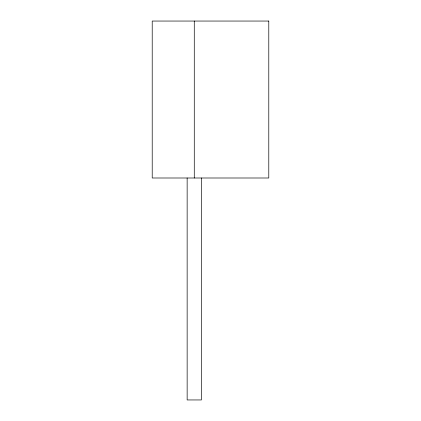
<?xml version="1.0" encoding="UTF-8"?>
<svg xmlns="http://www.w3.org/2000/svg" width="421" height="421" viewBox="0 0 421 421"><rect width="100%" height="100%" fill="white"/><g stroke="black" fill="none" stroke-linecap="round" stroke-linejoin="round"><path stroke-width="0.63" d="M201.412 177.999L201.412 399.95L187.145 399.95L187.145 177.999M194.276 21.05L194.276 177.999M268.787 21.05L152.213 21.05L152.213 177.999L268.787 177.999L268.787 21.05"/></g></svg>
